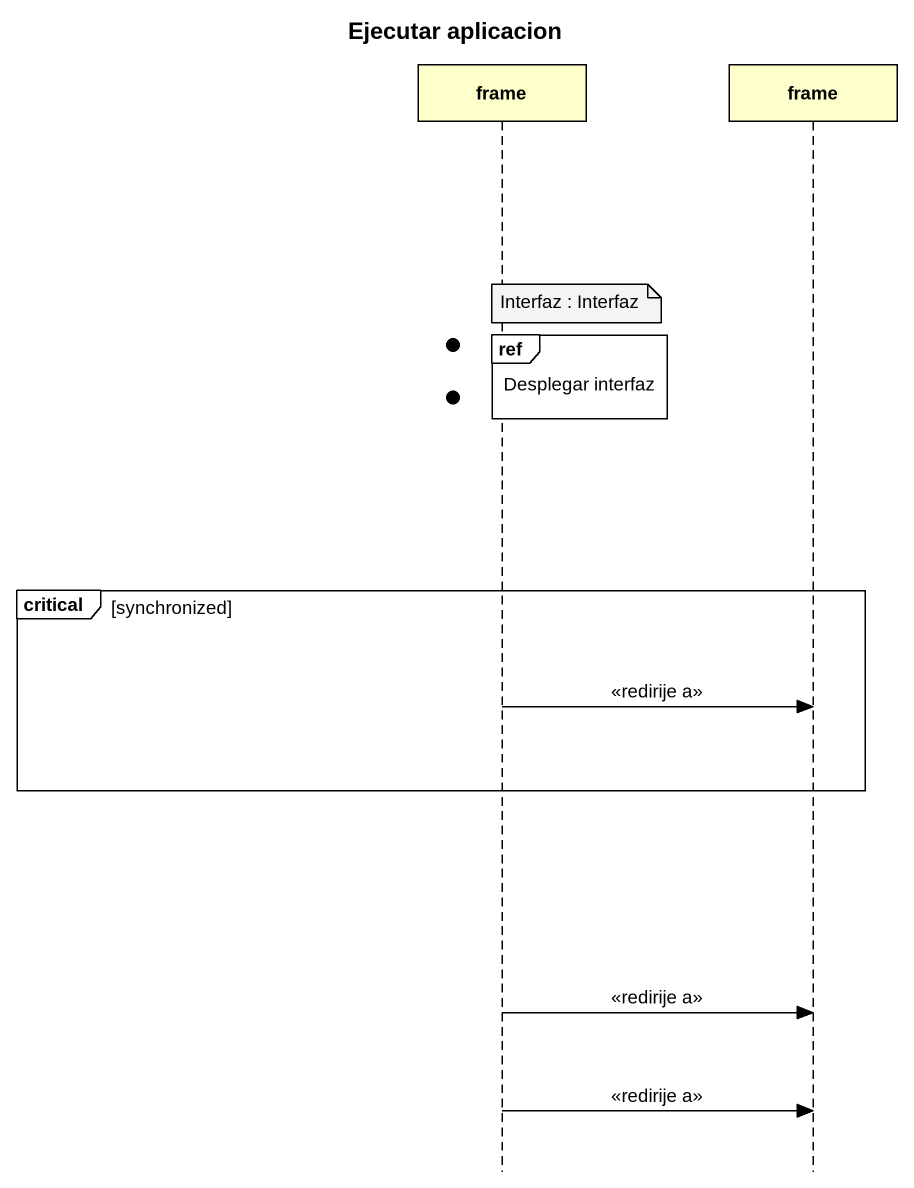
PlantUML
@startuml
title Ejecutar aplicacion
hide footbox
participant "frame" as frame_
participant "frame" as frame__2

note over frame_ : Interfaz : Interfaz
ref over frame_ : Desplegar interfaz
critical synchronized
  frame_ -> frame__2 : <<redirije a>>
end
frame_ -> frame__2 : <<redirije a>>
frame_ -> frame__2 : <<redirije a>>
@enduml
